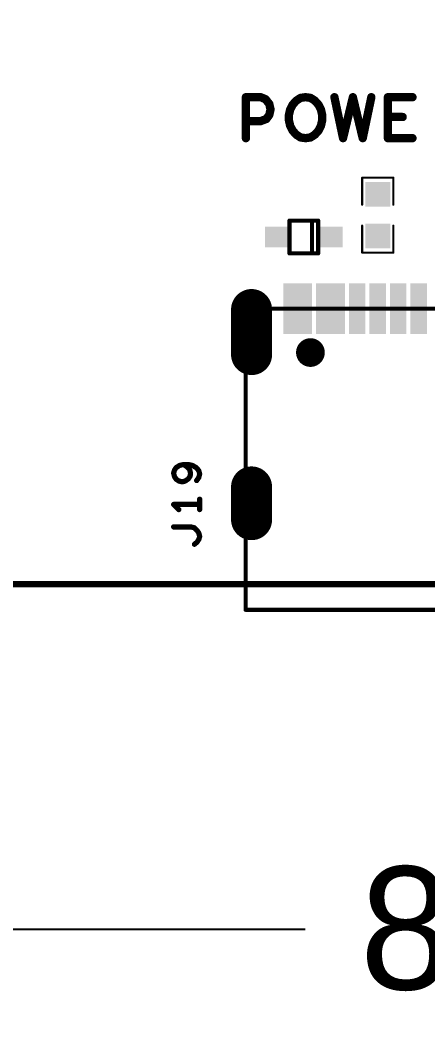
# Model space of a CAD drawing. Extents: x -13 to 102, y 0 to 99.
# Drawn here: x 31.49 to 41.43, y -0.33 to 24.27 of the extents above; entities that cross this region are included whole.
import ezdxf

# ---------------------------------------------------------------- set-up
doc = ezdxf.new("R2010")
doc.units = 0
doc.layers.get('0').update_dxf_attribs({"linetype": 'CONTINUOUS'})
doc.layers.get('DEFPOINTS').update_dxf_attribs({"linetype": 'CONTINUOUS'})
doc.layers.add('SILK_TOP_ART', color=251, linetype='CONTINUOUS')
doc.layers.add('SOLDER_TOP_ART', color=18, linetype='CONTINUOUS')
doc.layers.get('0').off()
doc.dimstyles.get("Standard").update_dxf_attribs({"dimtxt": 3, "dimasz": 3, "dimexe": 0.18, "dimexo": 0, "dimgap": 1.5, "dimtad": 0, "dimtih": 1, "dimtoh": 1, "dimzin": 0, "dimcen": 0.09, "dimazin": 3, "dimtfac": 1, "dimtofl": 0, "dimtmove": 0, "dimatfit": 3})

# ---------------------------------------------------------------- blocks, each defined once
blk = doc.blocks.new('ROUND_304')
at = {"const_width": 0.1016}
blk.add_lwpolyline([(-0.0508, 0, 1), (0.0508, 0, 1)], format="xyb", close=True, dxfattribs=at)
blk = doc.blocks.new('ROUND_214')
at = {"const_width": 0.0508}
blk.add_lwpolyline([(-0.0254, 0, 1), (0.0254, 0, 1)], format="xyb", close=True, dxfattribs=at)
blk = doc.blocks.new('ROUND_159')
at = {"const_width": 0.0635}
blk.add_lwpolyline([(-0.03175, 0, 1), (0.03175, 0, 1)], format="xyb", close=True, dxfattribs=at)
blk = doc.blocks.new('ROUND_320')
at = {"const_width": 0.0254}
blk.add_lwpolyline([(-0.0127, 0, 1), (0.0127, 0, 1)], format="xyb", close=True, dxfattribs=at)
blk = doc.blocks.new('OBLONG_334')
at = {"const_width": 1}
blk.add_lwpolyline([(0, 0.55), (0, -0.55)], dxfattribs=at)
at = {"const_width": 0.5}
for points in [[(-0.25, 0.55, 1), (0.25, 0.55, 1)], [(-0.25, -0.55, 1), (0.25, -0.55, 1)]]:
    blk.add_lwpolyline(points, format="xyb", close=True, dxfattribs=at)
blk = doc.blocks.new('OBLONG_335')
at = {"const_width": 1}
blk.add_lwpolyline([(0, 0.4), (0, -0.4)], dxfattribs=at)
at = {"const_width": 0.5}
for points in [[(-0.25, 0.4, 1), (0.25, 0.4, 1)], [(-0.25, -0.4, 1), (0.25, -0.4, 1)]]:
    blk.add_lwpolyline(points, format="xyb", close=True, dxfattribs=at)
blk = doc.blocks.new('RECTANGLE_374')
blk.add_solid([(0.29, 0.25), (0.29, -0.25), (-0.29, 0.25), (-0.29, -0.25)])
blk = doc.blocks.new('RECTANGLE_356')
blk.add_solid([(0.2, 0.62), (0.2, -0.62), (-0.2, 0.62), (-0.2, -0.62)])
blk = doc.blocks.new('SQUARE_333')
blk.add_solid([(0.304, 0.304), (0.304, -0.304), (-0.304, 0.304), (-0.304, -0.304)])
blk = doc.blocks.new('ROUND_330')
at = {"const_width": 0.35}
blk.add_lwpolyline([(-0.175, 0, 1), (0.175, 0, 1)], format="xyb", close=True, dxfattribs=at)
blk = doc.blocks.new('*U174')
at = {"layer": 'SOLDER_TOP_ART', "color": 0, "linetype": 'CONTINUOUS'}
blk.add_text('88.00', height=3, dxfattribs=at).set_placement((39.771, 0.605))
blk = doc.blocks.new('*D168')
at = {"layer": 'DEFPOINTS', "color": 0, "linetype": 'CONTINUOUS'}
for p in [(1, 82.538), (89, 61.962), (89, 2.079)]:
    blk.add_point(p, dxfattribs=at)
at = {"layer": 'SOLDER_TOP_ART', "color": 0, "linetype": 'CONTINUOUS'}
for p, q in [((1, 82.538), (1, 1.899)), ((89, 61.962), (89, 1.899)), ((4, 2.079), (38.441, 2.079)), ((86, 2.079), (51.559, 2.079))]:
    blk.add_line(p, q, dxfattribs=at)
for points in [[(4, 2.579), (4, 1.579), (1, 2.079)], [(86, 2.579), (86, 1.579), (89, 2.079)]]:
    blk.add_solid(points, dxfattribs=at)
at = {"layer": 'SOLDER_TOP_ART', "linetype": 'CONTINUOUS'}
blk.add_blockref('*U174', (0, 0), dxfattribs=at)

msp = doc.modelspace()

# ---------------------------------------------------------------- linework, layer by layer
at = {"layer": 'SILK_TOP_ART'}
for points, const_width in [([(36.9929, 21.3868), (36.9929, 22.3868)], 0.2032), ([(36.9929, 22.3868), (37.3529, 22.3868)], 0.2032), ([(37.3529, 22.3868), (37.4729, 22.3368)], 0.2032), ([(37.4729, 22.3368), (37.5629, 22.2201)], 0.2032), ([(38.1319, 22.2035), (38.2219, 22.3035)], 0.2032), ([(38.2219, 22.3035), (38.3269, 22.3701)], 0.2032), ([(38.3269, 22.3701), (38.4469, 22.3868)], 0.2032), ([(38.4469, 22.3868), (38.5669, 22.3701)], 0.2032), ([(38.5669, 22.3701), (38.6719, 22.3035)], 0.2032), ([(38.6719, 22.3035), (38.7619, 22.2035)], 0.2032), ([(39.1509, 22.3868), (39.3609, 21.3868)], 0.2032), ([(39.3609, 21.3868), (39.6009, 22.3868)], 0.2032), ([(39.6009, 22.3868), (39.8409, 21.3868)], 0.2032), ([(39.8409, 21.3868), (40.0509, 22.3868)], 0.2032), ([(40.4549, 21.3868), (40.4549, 22.3868)], 0.2032), ([(40.4549, 22.3868), (41.0549, 22.3868)], 0.2032), ([(37.5629, 22.2201), (37.5929, 22.0868)], 0.2032), ([(37.5929, 22.0868), (37.5629, 21.9535)], 0.2032), ([(38.0419, 21.9535), (38.0719, 22.0868)], 0.2032), ([(38.0719, 22.0868), (38.1319, 22.2035)], 0.2032), ([(38.7619, 22.2035), (38.8219, 22.0868)], 0.2032), ([(38.8219, 22.0868), (38.8519, 21.9535)], 0.2032), ([(37.3529, 21.8034), (36.9929, 21.8034)], 0.2032), ([(37.4879, 21.8535), (37.3529, 21.8034)], 0.2032), ([(37.5629, 21.9535), (37.4879, 21.8535)], 0.2032), ([(38.0419, 21.8201), (38.0419, 21.9535)], 0.2032), ([(38.0719, 21.6868), (38.0419, 21.8201)], 0.2032), ([(38.8519, 21.8201), (38.8219, 21.6868)], 0.2032), ([(38.8519, 21.9535), (38.8519, 21.8201)], 0.2032), ([(40.8149, 21.9035), (40.4549, 21.9035)], 0.2032), ([(38.1319, 21.5701), (38.0719, 21.6868)], 0.2032), ([(38.2219, 21.4701), (38.1319, 21.5701)], 0.2032), ([(38.7619, 21.5701), (38.6719, 21.4701)], 0.2032), ([(38.8219, 21.6868), (38.7619, 21.5701)], 0.2032), ([(38.3269, 21.4035), (38.2219, 21.4701)], 0.2032), ([(38.4469, 21.3868), (38.3269, 21.4035)], 0.2032), ([(38.5669, 21.4035), (38.4469, 21.3868)], 0.2032), ([(38.6719, 21.4701), (38.5669, 21.4035)], 0.2032), ([(41.0549, 21.3868), (40.4549, 21.3868)], 0.2032), ([(39.8272, 20.4216), (39.8272, 19.7612)], 0.0508), ([(40.5892, 20.4216), (39.8272, 20.4216)], 0.0508), ([(40.5892, 19.7612), (40.5892, 20.4216)], 0.0508), ([(38.0548, 19.3738), (38.7548, 19.3738)], 0.1016), ([(38.0548, 18.5738), (38.0548, 19.3738)], 0.1016), ([(38.6048, 19.3738), (38.6048, 18.5738)], 0.1016), ([(38.7548, 19.3738), (38.7548, 18.5738)], 0.1016), ([(39.8272, 18.5928), (39.8272, 19.2532)], 0.0508), ([(40.5892, 19.2532), (40.5892, 18.5928)], 0.0508), ([(38.7548, 18.5738), (38.0548, 18.5738)], 0.1016), ([(40.5892, 18.5928), (39.8272, 18.5928)], 0.0508), ([(36.9857, 17.223), (36.9857, 9.873)], 0.1016), ([(45.9257, 17.223), (36.9907, 17.223)], 0.1016), ([(35.251, 13.2821), (35.2298, 13.208)], 0.127), ([(35.2933, 13.3456), (35.251, 13.2821)], 0.127), ([(35.378, 13.3985), (35.2933, 13.3456)], 0.127), ([(35.4732, 13.4197), (35.378, 13.3985)], 0.127), ([(35.5896, 13.4197), (35.4732, 13.4197)], 0.127), ([(35.5685, 13.3562), (35.4732, 13.4197)], 0.127), ([(35.6214, 13.2927), (35.5685, 13.3562)], 0.127), ([(35.6849, 13.3985), (35.5896, 13.4197)], 0.127), ([(35.6426, 13.208), (35.6214, 13.2927)], 0.127), ([(35.7802, 13.3456), (35.6849, 13.3985)], 0.127), ([(35.8436, 13.2715), (35.7802, 13.3456)], 0.127), ([(35.8648, 13.1868), (35.8436, 13.2715)], 0.127), ([(35.2298, 13.208), (35.251, 13.1233)], 0.127), ([(35.251, 13.1233), (35.2933, 13.0598)], 0.127), ([(35.2933, 13.0598), (35.3568, 13.0175)], 0.127), ([(35.3568, 13.0175), (35.4415, 12.9963)], 0.127), ([(35.4415, 12.9963), (35.5155, 13.0175)], 0.127), ([(35.5155, 13.0175), (35.5896, 13.0704)], 0.127), ([(35.5896, 13.0704), (35.632, 13.1339)], 0.127), ([(35.632, 13.1339), (35.6426, 13.208)], 0.127), ([(35.7907, 13.0281), (35.8436, 13.1022)], 0.127), ([(35.8436, 13.1022), (35.8648, 13.1868)], 0.127), ([(35.8648, 12.319), (35.8648, 12.573)], 0.127), ([(35.8648, 12.446), (35.2298, 12.446)], 0.127), ([(35.2298, 12.446), (35.3568, 12.319)], 0.127), ([(35.6531, 11.8957), (35.2298, 11.8957)], 0.127), ([(35.7378, 11.8745), (35.6531, 11.8957)], 0.127), ([(35.8013, 11.811), (35.7378, 11.8745)], 0.127), ([(35.8436, 11.7475), (35.8013, 11.811)], 0.127), ([(35.8648, 11.6628), (35.8436, 11.7475)], 0.127), ([(35.7378, 11.4723), (35.8013, 11.5253)], 0.127), ([(35.8013, 11.5253), (35.8436, 11.5887)], 0.127), ([(35.8436, 11.5887), (35.8648, 11.6628)], 0.127), ([(3, 10.5), (87, 10.5)], 0.1524), ([(36.9857, 9.873), (45.9257, 9.873)], 0.1016)]:
    msp.add_lwpolyline(points, dxfattribs=dict(at, const_width=const_width))
at = {"layer": 'SOLDER_TOP_ART', "const_width": 0.1524}
msp.add_lwpolyline([(3, 10.5), (87, 10.5)], dxfattribs=at)

# ---------------------------------------------------------------- block references
at = {"layer": 'SILK_TOP_ART'}
for name, p in [('ROUND_304', (36.9929, 22.3868)), ('ROUND_304', (37.3529, 22.3868)), ('ROUND_304', (37.4729, 22.3368)), ('ROUND_304', (38.2219, 22.3035)), ('ROUND_304', (38.3269, 22.3701)), ('ROUND_304', (38.4469, 22.3868)), ('ROUND_304', (38.5669, 22.3701)), ('ROUND_304', (38.6719, 22.3035)), ('ROUND_304', (39.1509, 22.3868)), ('ROUND_304', (39.6009, 22.3868)), ('ROUND_304', (40.0509, 22.3868)), ('ROUND_304', (40.4549, 22.3868)), ('ROUND_304', (41.0549, 22.3868)), ('ROUND_304', (37.5629, 22.2201)), ('ROUND_304', (37.5929, 22.0868)), ('ROUND_304', (38.0719, 22.0868)), ('ROUND_304', (38.1319, 22.2035)), ('ROUND_304', (38.7619, 22.2035)), ('ROUND_304', (38.8219, 22.0868)), ('ROUND_304', (36.9929, 21.8034)), ('ROUND_304', (37.3529, 21.8034)), ('ROUND_304', (37.4879, 21.8535)), ('ROUND_304', (37.5629, 21.9535)), ('ROUND_304', (38.0419, 21.9535)), ('ROUND_304', (38.0419, 21.8201)), ('ROUND_304', (38.8519, 21.9535)), ('ROUND_304', (38.8519, 21.8201)), ('ROUND_304', (40.4549, 21.9035)), ('ROUND_304', (40.8149, 21.9035)), ('ROUND_304', (38.0719, 21.6868)), ('ROUND_304', (38.1319, 21.5701)), ('ROUND_304', (38.7619, 21.5701)), ('ROUND_304', (38.8219, 21.6868)), ('ROUND_304', (36.9929, 21.3868)), ('ROUND_304', (38.2219, 21.4701)), ('ROUND_304', (38.3269, 21.4035)), ('ROUND_304', (38.4469, 21.3868)), ('ROUND_304', (38.4469, 21.3868)), ('ROUND_304', (38.5669, 21.4035)), ('ROUND_304', (38.6719, 21.4701)), ('ROUND_304', (39.3609, 21.3868)), ('ROUND_304', (39.8409, 21.3868)), ('ROUND_304', (40.4549, 21.3868)), ('ROUND_304', (41.0549, 21.3868)), ('ROUND_320', (39.8272, 20.4216)), ('ROUND_320', (39.8272, 20.4216)), ('ROUND_320', (40.5892, 20.4216)), ('ROUND_320', (40.5892, 20.4216)), ('ROUND_320', (39.8272, 19.7612)), ('ROUND_320', (40.5892, 19.7612)), ('ROUND_214', (38.0548, 19.3738)), ('ROUND_214', (38.0548, 19.3738)), ('ROUND_214', (38.6048, 19.3738)), ('ROUND_214', (38.7548, 19.3738)), ('ROUND_214', (38.7548, 19.3738)), ('ROUND_320', (39.8272, 19.2532)), ('ROUND_320', (40.5892, 19.2532)), ('ROUND_214', (38.0548, 18.5738)), ('ROUND_214', (38.0548, 18.5738)), ('ROUND_214', (38.6048, 18.5738)), ('ROUND_214', (38.7548, 18.5738)), ('ROUND_214', (38.7548, 18.5738)), ('ROUND_320', (39.8272, 18.5928)), ('ROUND_320', (39.8272, 18.5928)), ('ROUND_320', (40.5892, 18.5928)), ('ROUND_320', (40.5892, 18.5928)), ('ROUND_214', (36.9857, 17.223)), ('ROUND_214', (36.9907, 17.223)), ('ROUND_159', (35.251, 13.2821)), ('ROUND_159', (35.2933, 13.3456)), ('ROUND_159', (35.378, 13.3985)), ('ROUND_159', (35.4732, 13.4197)), ('ROUND_159', (35.4732, 13.4197)), ('ROUND_159', (35.5685, 13.3562)), ('ROUND_159', (35.5896, 13.4197)), ('ROUND_159', (35.6214, 13.2927)), ('ROUND_159', (35.6849, 13.3985)), ('ROUND_159', (35.7802, 13.3456)), ('ROUND_159', (35.8436, 13.2715)), ('ROUND_159', (35.2298, 13.208)), ('ROUND_159', (35.251, 13.1233)), ('ROUND_159', (35.2933, 13.0598)), ('ROUND_159', (35.3568, 13.0175)), ('ROUND_159', (35.4415, 12.9963)), ('ROUND_159', (35.5155, 13.0175)), ('ROUND_159', (35.5896, 13.0704)), ('ROUND_159', (35.632, 13.1339)), ('ROUND_159', (35.6426, 13.208)), ('ROUND_159', (35.7907, 13.0281)), ('ROUND_159', (35.8436, 13.1022)), ('ROUND_159', (35.8648, 13.1868)), ('ROUND_159', (35.8648, 12.573)), ('ROUND_159', (35.2298, 12.446)), ('ROUND_159', (35.3568, 12.319)), ('ROUND_159', (35.8648, 12.446)), ('ROUND_159', (35.8648, 12.319)), ('ROUND_159', (35.2298, 11.8957)), ('ROUND_159', (35.6531, 11.8957)), ('ROUND_159', (35.7378, 11.8745)), ('ROUND_159', (35.8013, 11.811)), ('ROUND_159', (35.8436, 11.7475)), ('ROUND_159', (35.8013, 11.5253)), ('ROUND_159', (35.8436, 11.5887)), ('ROUND_159', (35.8648, 11.6628)), ('ROUND_159', (35.7378, 11.4723)), ('ROUND_214', (36.9857, 9.873)), ('ROUND_214', (36.9857, 9.873))]:
    msp.add_blockref(name, p, dxfattribs=at)
at = {"layer": 'SOLDER_TOP_ART'}
for name, p in [('SQUARE_333', (40.2082, 20.0152)), ('RECTANGLE_374', (37.7448, 18.9738)), ('RECTANGLE_374', (39.0648, 18.9738)), ('SQUARE_333', (40.2082, 18.9992)), ('RECTANGLE_356', (38.1057, 17.223)), ('RECTANGLE_356', (38.4057, 17.223)), ('RECTANGLE_356', (38.9057, 17.223)), ('RECTANGLE_356', (39.2057, 17.223)), ('RECTANGLE_356', (39.7057, 17.223)), ('RECTANGLE_356', (40.2057, 17.223)), ('RECTANGLE_356', (40.7057, 17.223)), ('RECTANGLE_356', (41.2057, 17.223)), ('OBLONG_334', (37.1307, 16.653)), ('ROUND_330', (38.5657, 16.153)), ('OBLONG_335', (37.1307, 12.473))]:
    msp.add_blockref(name, p, dxfattribs=at)

# ---------------------------------------------------------------- dimensions: what is measured, and where the dimension line sits
at = {"layer": 'SOLDER_TOP_ART', "linetype": 'CONTINUOUS'}
dim = msp.add_linear_dim(base=(89, 2.079174), p1=(1, 82.5381), p2=(89, 61.9619), dimstyle='Standard', dxfattribs=at)
dim.commit()
dim.dimension.update_dxf_attribs({"geometry": '*D168', "text_midpoint": (45, 2.079174)})

doc.saveas('drawing.dxf')
